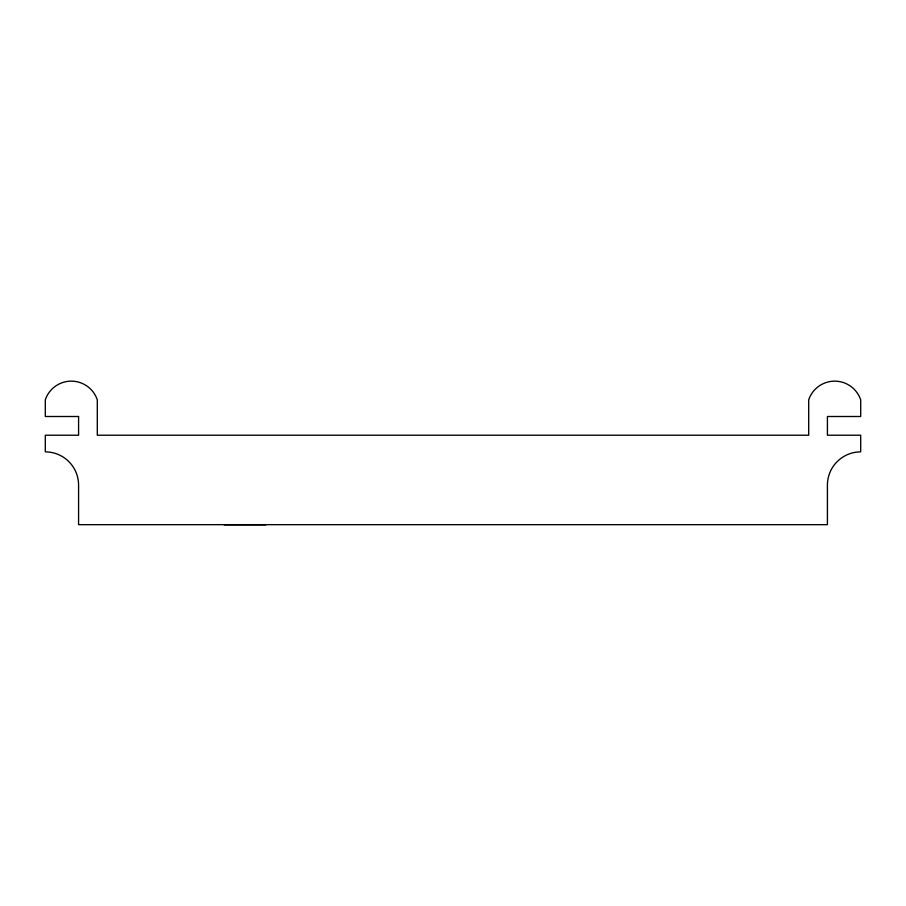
<?xml version="1.0" encoding="UTF-8"?>
<svg xmlns="http://www.w3.org/2000/svg" width="906" height="906" viewBox="0 0 906 906"><rect width="100%" height="100%" fill="white"/><g stroke="black" fill="none" stroke-linecap="round" stroke-linejoin="round"><path stroke-width="1.36" d="M224.19 524.857L265.786 524.857M78.584 416.5L45.3 416.5L45.3 399.863A27.418 27.418 0 0 1 97.304 399.863L97.304 435.22L808.696 435.22L808.696 399.863A27.418 27.418 0 0 1 860.7 399.863L860.7 416.5L827.416 416.5L827.416 435.22L860.7 435.22L860.7 451.868A33.284 33.284 0 0 0 827.416 485.152L827.416 524.665L78.584 524.665L78.584 485.152A33.284 33.284 0 0 0 45.3 451.868L45.3 435.22L78.584 435.22L78.584 416.5"/></g></svg>
